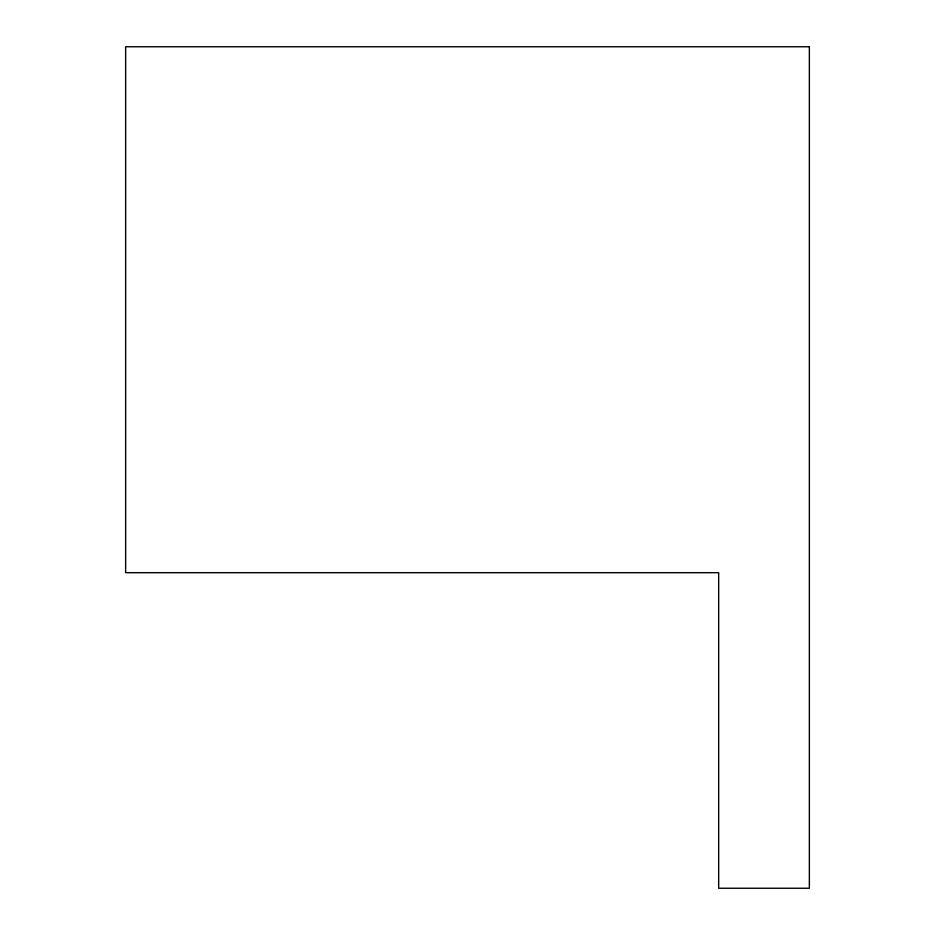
<?xml version="1.0" encoding="UTF-8"?>
<svg xmlns="http://www.w3.org/2000/svg" width="935" height="935" viewBox="0 0 935 935"><rect width="100%" height="100%" fill="white"/><g stroke="black" fill="none" stroke-linecap="round" stroke-linejoin="round"><path stroke-width="1.4" d="M809.359 46.75L125.641 46.75L125.641 572.688L718.676 572.688L718.676 888.25L809.359 888.25L809.359 46.75"/></g></svg>
